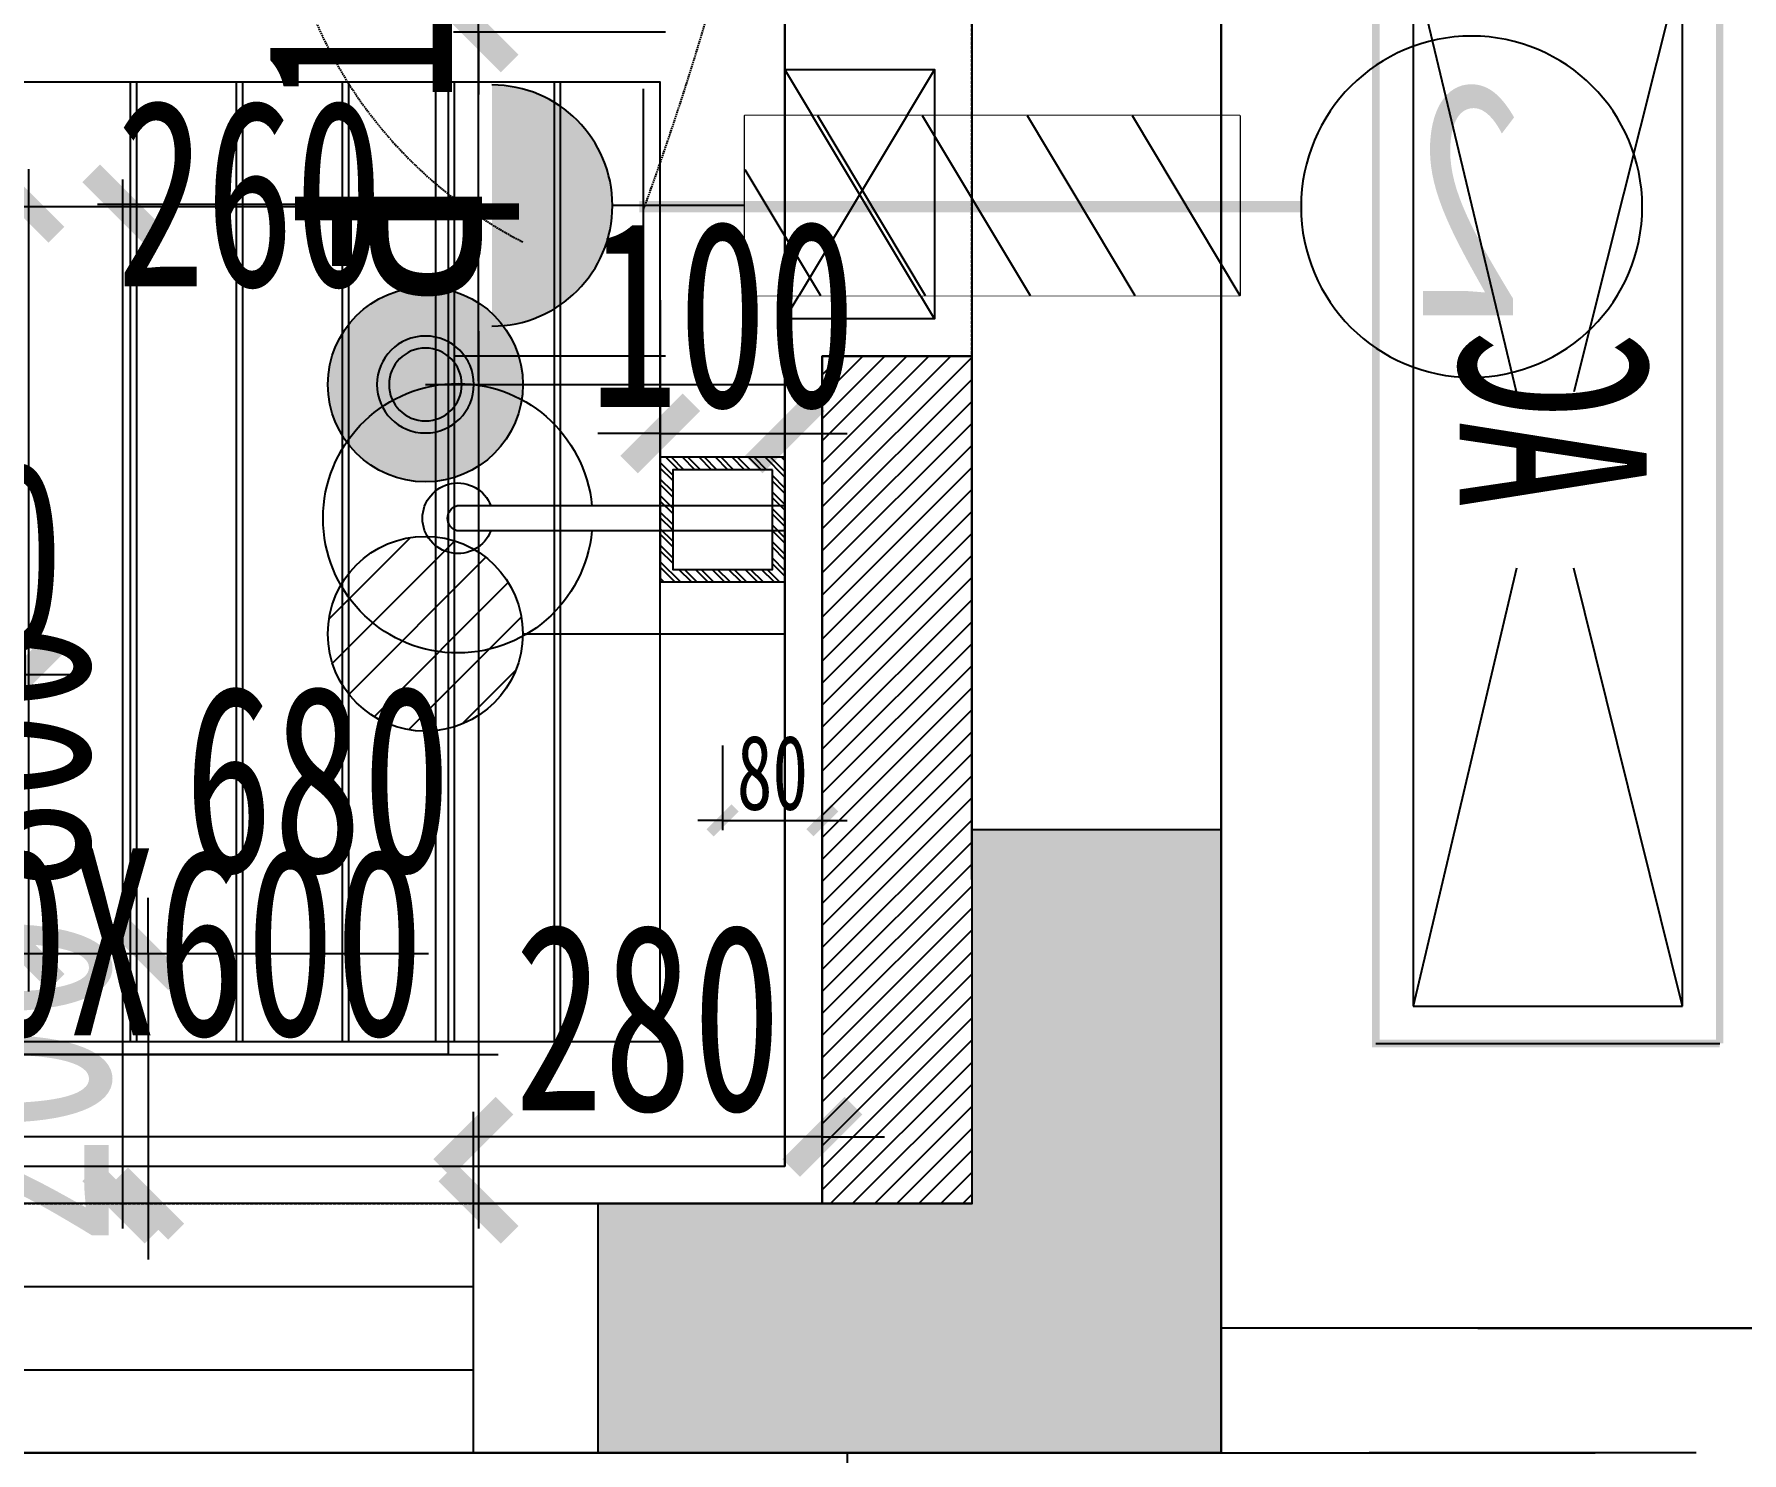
# Model space of a CAD drawing. Extents: x -255202 to 66368, y -6372500 to 603.
# Drawn here: x 63793 to 65163, y -3265287 to -3264149 of the extents above; entities that cross this region are included whole.
import ezdxf
from ezdxf.enums import TextEntityAlignment as Align

# ---------------------------------------------------------------- set-up
doc = ezdxf.new("R2010")
doc.units = 0
doc.header["$LTSCALE"] = 10
doc.header["$MEASUREMENT"] = 0
for name, pattern in [('__DASH', [0.35, 0.25, -0.1]), ('CONTINOUS', [0]), ('DASH', [0.35, 0.25, -0.1]), ('HIDDEN', [0.375, 0.25, -0.125])]:
    doc.linetypes.add(name, pattern=pattern)
for name, color, linetype in [('A-HACH（图案填充）', 8, 'Continuous'), ('A-WALL-stru（结构墙柱）', 10, 'Continuous'), ('A-WALL（砌体墙）', 7, 'Continuous'), ('A-WIND（门窗）', 8, 'Continuous'), ('A-墙体完成面', 15, 'Continuous'), ('D-地面材料', 250, 'Continuous'), ('DIM-地面材质放线', 149, 'Continuous'), ('DIM-排水定位', 149, 'Continuous'), ('DIM-插座定位', 146, 'Continuous'), ('DIM-灯具定位', 149, 'Continuous'), ('DIM【标注】', 149, 'Continuous'), ('E-开关示意', 34, 'Continuous'), ('E-插座示意', 34, 'Continuous'), ('E-给水', 144, 'Continuous'), ('G-BEAM', 4, 'DASH'), ('G-BEAM_CON', 4, 'Continuous'), ('G-WALL', 50, 'Continuous'), ('J-厨具洁具', 45, 'Continuous'), ('J-地漏', 67, 'Continuous'), ('J-空调外机', 48, 'HIDDEN'), ('J孔洞标注', 149, 'Continuous'), ('kt', 8, 'Continuous'), ('T-天花造型', 45, 'Continuous'), ('W-文字', 67, 'Continuous'), ('墙体定位图', 7, 'Continuous'), ('孔洞', 53, 'Continuous'), ('孔洞标注', 58, 'Continuous'), ('改BL1~1D$0$0-百叶', 2, 'Continuous')]:
    doc.layers.add(name, color=color, linetype=linetype)
doc.styles.add('arch', font='romans.shx', dxfattribs={"width": 0.75})
doc.styles.add('宋体', font='', dxfattribs={"width": 0.8})
doc.styles.add('文字标注', font='', dxfattribs={"width": 0.7})
doc.styles.add('样式222', font='', dxfattribs={"width": 0.7})
doc.styles.add('细黑体', font='', dxfattribs={"width": 0.7})
doc.styles.get('宋体').set_extended_font_data('STXihei')
doc.styles.get('文字标注').set_extended_font_data('STXihei')
doc.styles.get('样式222').set_extended_font_data('STXihei')
doc.styles.get('细黑体').set_extended_font_data('STXihei')
doc.dimstyles.new('DK-50', dxfattribs={"dimscale": 50, "dimtxt": 3, "dimasz": 1, "dimexe": 0.4, "dimexo": 0.4, "dimgap": 0.4, "dimtad": 1, "dimtoh": 1, "dimdec": 0, "dimrnd": 5, "dimdsep": 46, "dimtxsty": '样式222', "dimblk": 'ARCHTICK', "dimcen": 3, "dimdle": 0.4, "dimclrd": 149, "dimclre": 149, "dimclrt": 149, "dimadec": 0, "dimazin": 0, "dimtfac": 1, "dimtdec": 0, "dimtix": 1, "dimtmove": 2, "dimatfit": 3, "dimldrblk": 'ARCHTICK', "dimfxl": 3, "dimfxlon": 1, "dimtvp": 1, "dimtolj": 1, "dimtzin": 0, "dimarcsym": 0})
doc.dimstyles.new('TC-DIM', dxfattribs={"dimscale": 0, "dimtxt": 2.5, "dimasz": 1.2, "dimexe": 1.2, "dimexo": 0, "dimgap": 0.5, "dimtad": 1, "dimdec": 0, "dimlfac": -1, "dimzin": 9, "dimdsep": 46, "dimtxsty": 'arch', "dimblk1": 'ARCHTICK', "dimblk2": 'ARCHTICK', "dimsah": 1, "dimcen": 2, "dimdle": 1.2, "dimclrd": 67, "dimclre": 67, "dimclrt": 67, "dimadec": 0, "dimazin": 0, "dimtfac": 1, "dimtdec": 0, "dimtmove": 0, "dimatfit": 3, "dimldrblk": 'ARCHTICK', "dimfxl": 8, "dimtolj": 1, "dimtzin": 0, "dimarcsym": 0})
doc.dimstyles.new('副本 DK-20', dxfattribs={"dimscale": 20, "dimtxt": 3, "dimasz": 1, "dimexe": 0.4, "dimexo": 0.4, "dimgap": 0.4, "dimtad": 1, "dimtoh": 1, "dimdec": 0, "dimrnd": 5, "dimdsep": 46, "dimtxsty": '样式222', "dimblk": 'ARCHTICK', "dimcen": 3, "dimdle": 0.4, "dimclrd": 149, "dimclre": 149, "dimclrt": 149, "dimadec": 0, "dimazin": 0, "dimtfac": 1, "dimtdec": 0, "dimtix": 1, "dimtmove": 2, "dimatfit": 3, "dimldrblk": 'ARCHTICK', "dimfxl": 3, "dimfxlon": 1, "dimtvp": 1, "dimtolj": 1, "dimtzin": 0, "dimarcsym": 0})
doc.dimstyles.new('副本 DK-75', dxfattribs={"dimscale": 75, "dimtxt": 2.5, "dimasz": 0.6, "dimexe": 1, "dimexo": 1, "dimgap": 0.4, "dimtad": 1, "dimdec": 0, "dimrnd": 5, "dimdsep": 46, "dimtxsty": '样式222', "dimblk": 'ARCHTICK', "dimcen": 3, "dimdle": 0.4, "dimclrd": 149, "dimclre": 149, "dimclrt": 149, "dimadec": 0, "dimazin": 0, "dimtfac": 1, "dimtdec": 0, "dimtix": 1, "dimtmove": 2, "dimatfit": 3, "dimldrblk": 'ARCHTICK', "dimfxl": 3, "dimfxlon": 1, "dimtvp": 1, "dimtolj": 1, "dimtzin": 0, "dimarcsym": 0})

# ---------------------------------------------------------------- blocks, each defined once
blk = doc.blocks.new('_ArchTick')
at = {"color": 0, "linetype": 'ByBlock', "const_width": 0.4}
blk.add_lwpolyline([(-0.5, -0.5), (0.5, 0.5)], dxfattribs=at)
blk = doc.blocks.new('*D130')
at = {"layer": 'Defpoints', "color": 0, "transparency": 16777216}
for p in [(64145.1, -3265287), (64445.1, -3265593.3), (64145.1, -3266109.1)]:
    blk.add_point(p, dxfattribs=at)
at = {"layer": 'DIM-灯具定位', "color": 149, "lineweight": -2, "transparency": 16777216}
for p, q in [((64145.1, -3265959.1), (64145.1, -3266129.1)), ((64445.1, -3265959.1), (64445.1, -3266129.1)), ((64465.1, -3266109.1), (64125.1, -3266109.1))]:
    blk.add_line(p, q, dxfattribs=at)
at = {"layer": 'DIM-灯具定位', "color": 149, "lineweight": -2, "transparency": 16777216, "xscale": 50, "yscale": 50, "zscale": 50, "rotation": 180}
blk.add_blockref('_ArchTick', (64145.1, -3266109.1), dxfattribs=at)
at = {"layer": 'DIM-灯具定位', "color": 149, "lineweight": -2, "transparency": 16777216, "xscale": 50, "yscale": 50, "zscale": 50}
blk.add_blockref('_ArchTick', (64445.1, -3266109.1), dxfattribs=at)
at = {"layer": 'DIM-灯具定位', "color": 149, "transparency": 16777216, "insert": (64257.3, -3265978.3), "char_height": 150, "attachment_point": 5, "style": '样式222'}
blk.add_mtext('\\A1;300', dxfattribs=at)
blk = doc.blocks.new('A$C575336CE')
h = blk.add_hatch(color=0)
edge = h.paths.add_edge_path()
edge.add_line((1.41, 90.28), (87.41, 90.28))
edge.add_ellipse((44.41, 90.28), major_axis=(-30.41, 30.41), ratio=1, start_angle=45, end_angle=225, ccw=False)
at = {"color": 0}
for p, q in [((44.41, 0), (44.41, 47.28)), ((0, 36.19), (86, 36.19))]:
    blk.add_line(p, q, dxfattribs=at)
blk.add_arc((44.41, 90.28), 43, 180, 0, dxfattribs=at)
at = {"color": 0, "style": '宋体'}
blk.add_attdef('S', text='', height=84, dxfattribs=at).set_placement((102.58, 76.12), align=Align.BOTTOM_CENTER)
blk = doc.blocks.new('HDFGHDFGVSDFAS')
at = {"layer": 'E-给水'}
h = blk.add_hatch(color=15, dxfattribs=at)
edge = h.paths.add_edge_path()
edge.add_arc((62400, 55343.7), 78.2, 165.0005, 525.0005, ccw=False)
at = {"layer": 'E-给水', "color": 250}
for p, q in [((62253.5, 55332.7, 0), (62175.8, 55467.2, 0)), ((62272.7, 55353.4, 0), (62203.4, 55473.6, 0)), ((62284.5, 55387, 0), (62238.3, 55467, 0)), ((62229.3, 55320.6, 0), (62153.2, 55452.4, 0)), ((62199.9, 55317.6, 0), (62135.9, 55428.4, 0)), ((62159.8, 55333, 0), (62129.2, 55386, 0))]:
    blk.add_line(p, q, dxfattribs=at)
at = {"layer": 'E-给水', "color": 11}
for p, q in [((62400, 55343.7, 0), (62325.4, 55065.1, 0)), ((62228.8, 55091, 0), (62434, 55036, 0))]:
    blk.add_line(p, q, dxfattribs=at)
at = {"layer": 'E-给水', "color": 144}
for p, q in [((62186.6, 55319.9, 0), (62132.2, 55116.9, 0)), ((62023.6, 55146, 0), (62228.8, 55091, 0))]:
    blk.add_line(p, q, dxfattribs=at)
blk.add_circle((62206.8, 55395.5, 0), 78.2, dxfattribs=at)
at = {"layer": 'E-给水', "color": 11}
blk.add_circle((62400, 55343.7, 0), 78.2, dxfattribs=at)
for radius, start, end in [(38.9, 345.0005, 165.0005), (29.2, 345.0005, 165.0005), (38.9, 165.0005, 345.0005), (29.2, 165.0005, 345.0005)]:
    blk.add_arc((62400, 55343.7, 0), radius, start, end, dxfattribs=at)
at = {"layer": 'E-给水', "color": 67, "ltscale": 0.3, "style": '文字标注', "width": 0.7}
blk.add_text('L', height=150, rotation=165.0005, dxfattribs=at).set_placement((62519.7, 55311.6, 0), align=Align.MIDDLE)
blk = doc.blocks.new('A$C74114AF8')
at = {"layer": 'A-HACH（图案填充）'}
blk.add_hatch(color=256, dxfattribs=at).paths.add_polyline_path([(12200, 400), (12000, 400), (12000, 100), (11700, 100), (11700, -100), (12200, -100)])
at = {"layer": 'A-WALL-stru（结构墙柱）', "color": 0}
for p, q in [((12200, 400), (12000, 400)), ((12000, 400), (12000, 100)), ((12200, -100), (12200, 400)), ((12000, 100), (11700, 100)), ((11700, 100), (11700, -100)), ((11700, -100), (12200, -100))]:
    blk.add_line(p, q, dxfattribs=at)
blk = doc.blocks.new('65Y5TGFD')
at = {"layer": 'kt', "color": 48}
for p, q in [((49229.478, -8628.41), (49229.478, -8623.81)), ((49244.478, -8623.81), (49244.478, -8628.41)), ((49229.978, -8624.31), (49235.835, -8625.761)), ((49229.978, -8627.91), (49229.978, -8624.31)), ((49229.978, -8624.31), (49243.978, -8624.31)), ((49243.978, -8624.31), (49238.194, -8625.761)), ((49243.978, -8624.31), (49243.978, -8627.91)), ((49235.835, -8626.53), (49229.978, -8627.91)), ((49238.194, -8626.53), (49243.978, -8627.91)), ((49243.978, -8627.91), (49229.978, -8627.91))]:
    blk.add_line(p, q, dxfattribs=at)
at = {"layer": 'kt', "color": 48, "const_width": 0.1}
for points in [[(49244.478, -8623.81), (49229.478, -8623.81)], [(49229.478, -8623.81), (49229.478, -8628.41), (49244.478, -8628.41), (49244.478, -8623.81)]]:
    blk.add_lwpolyline(points, dxfattribs=at)
at = {"layer": 'kt', "color": 8, "linetype": 'DASH', "style": '样式222', "width": 0.7}
blk.add_text('AC', height=2.5, dxfattribs=at).set_placement((49239.009, -8627.287), align=Align.RIGHT)
blk = doc.blocks.new('$WINLIB2D$00000001')
at = {"color": 0}
for points in [[(-0.5, 0.5), (-0.5, -0.5)], [(-0.5, 0.5), (0.5, 0.5)], [(0.5, -0.5), (0.5, 0.5)], [(0.5, 0.1667), (-0.5, 0.1667)], [(0.5, -0.1667), (-0.5, -0.1667)], [(-0.5, -0.5), (0.5, -0.5)]]:
    blk.add_lwpolyline(points, dxfattribs=at)
blk = doc.blocks.new('*U92')
at = {"color": 48}
blk.add_lwpolyline([(22.33, -11.72), (22.33, 68.28), (242.33, 68.28), (242.33, -11.72)], close=True, dxfattribs=at)
blk.add_wipeout([(22.33, -11.72), (22.33, 68.28), (242.33, 68.28), (242.33, -11.72)])
at = {"color": 48, "const_width": 5}
blk.add_lwpolyline([(-4.87, 28.79), (289.22, 28.79)], dxfattribs=at)
blk = doc.blocks.new('主卧室孔洞')
at = {"color": 1, "xscale": -1, "rotation": 180}
blk.add_blockref('*U92', (270.76, -8599.91), dxfattribs=at)
at = {"color": 48, "linetype": 'ByBlock'}
for p, q in [((340.98, -8588.19), (293.08, -8668.19)), ((387.61, -8588.19), (339.7, -8668.19)), ((434.23, -8588.19), (386.33, -8668.19)), ((480.85, -8588.19), (432.95, -8668.19)), ((513.08, -8612.22), (479.57, -8668.19))]:
    blk.add_line(p, q, dxfattribs=at)
blk = doc.blocks.new('WDD')
at = {"layer": '孔洞', "color": 48, "linetype": 'ByBlock', "xscale": 1.80468753947396, "yscale": 1.80468753947396, "zscale": 1.80468753947396}
blk.add_blockref('主卧室孔洞', (-180206.8, -3307052.6, -6.9), dxfattribs=at)
at = {"layer": '孔洞', "color": 48, "linetype": 'ByBlock'}
blk.add_circle((-179863.9, -3322624.7, -6.9), 136.9, dxfattribs=at)
blk = doc.blocks.new('RWSDX')
at = {"layer": '孔洞', "color": 48, "style": '样式222', "width": 0.7}
blk.add_text('2', height=187.5, dxfattribs=at).set_placement((-185373.5, -3336332.9, -6.9), align=Align.RIGHT)
at = {"layer": '孔洞', "linetype": 'ByBlock'}
blk.add_blockref('WDD', (-5557.3, -13621), dxfattribs=at)
blk = doc.blocks.new('*D289')
at = {"layer": 'Defpoints', "color": 0, "transparency": 16777216}
for p in [(64476.8, -3264886.7), (63884.1, -3265087), (64476.8, -3265087)]:
    blk.add_point(p, dxfattribs=at)
at = {"layer": 'J孔洞标注', "color": 149, "lineweight": -2, "transparency": 16777216}
for p, q in [((63884.1, -3264886.7), (63884.1, -3264841.7)), ((64109.1, -3264886.7), (63809.1, -3264886.7)), ((63884.1, -3264886.7), (63884.1, -3265087)), ((64109.1, -3265087), (63809.1, -3265087)), ((63884.1, -3265087), (63884.1, -3265132))]:
    blk.add_line(p, q, dxfattribs=at)
at = {"layer": 'J孔洞标注', "color": 149, "lineweight": -2, "transparency": 16777216, "xscale": 45, "yscale": 45, "zscale": 45}
for p, rotation in [((63884.1, -3264886.7), 270), ((63884.1, -3265087), 90)]:
    blk.add_blockref('_ArchTick', p, dxfattribs=dict(at, rotation=rotation))
at = {"layer": 'J孔洞标注', "color": 149, "transparency": 16777216, "insert": (63760.3, -3264986.9), "char_height": 187.5, "attachment_point": 5, "rotation": 90, "style": '样式222'}
blk.add_mtext('\\A1;200', dxfattribs=at)
blk = doc.blocks.new('*D290')
at = {"layer": 'Defpoints', "color": 0, "transparency": 16777216}
for p in [(64278.4, -3264287.1), (63788.1, -3264886.7), (64374.4, -3264886.7)]:
    blk.add_point(p, dxfattribs=at)
at = {"layer": 'J孔洞标注', "color": 149, "lineweight": -2, "transparency": 16777216}
for p, q in [((63788.1, -3264257.1), (63788.1, -3264916.7)), ((64013.1, -3264287.1), (63713.1, -3264287.1)), ((64013.1, -3264886.7), (63713.1, -3264886.7))]:
    blk.add_line(p, q, dxfattribs=at)
at = {"layer": 'J孔洞标注', "color": 149, "lineweight": -2, "transparency": 16777216, "xscale": 45, "yscale": 45, "zscale": 45}
for p, rotation in [((63788.1, -3264287.1), 90), ((63788.1, -3264886.7), 270)]:
    blk.add_blockref('_ArchTick', p, dxfattribs=dict(at, rotation=rotation))
at = {"layer": 'J孔洞标注', "color": 149, "transparency": 16777216, "insert": (63446.2, -3264590), "char_height": 187.5, "attachment_point": 5, "rotation": 90, "style": '样式222'}
blk.add_mtext('\\A1;600', dxfattribs=at)
blk = doc.blocks.new('gdfgdr')
at = {"layer": 'J-厨具洁具', "linetype": 'ByBlock'}
for points in [[(58575, -3264621.5), (58838.3, -3264621.5)], [(58575, -3264641.5), (58838.3, -3264641.5)]]:
    blk.add_lwpolyline(points, dxfattribs=at)
for centre, radius, start, end in [((58837.5, -3264631.5), 108.1, 185.306, 174.694), ((58837.5, -3264631.5), 28.3, 200.6725, 159.3275), ((58835.2, -3264631.5), 10.5, 287.2381, 72.7619)]:
    blk.add_arc(centre, radius, start, end, dxfattribs=at)
blk = doc.blocks.new('*D314')
at = {"layer": 'Defpoints', "color": 0, "linetype": 'ByBlock', "transparency": 16777216}
for p in [(64325.1, -3264285.3), (63863.5, -3265087), (64325.1, -3265087)]:
    blk.add_point(p, dxfattribs=at)
at = {"layer": '孔洞标注', "color": 149, "linetype": 'ByBlock', "lineweight": -2, "transparency": 16777216}
for p, q in [((63863.5, -3264265.3), (63863.5, -3265107)), ((64013.5, -3264285.3), (63843.5, -3264285.3)), ((64013.5, -3265087), (63843.5, -3265087))]:
    blk.add_line(p, q, dxfattribs=at)
at = {"layer": '孔洞标注', "color": 149, "linetype": 'ByBlock', "lineweight": -2, "transparency": 16777216, "xscale": 50, "yscale": 50, "zscale": 50}
for p, rotation in [((63863.5, -3264285.3), 90), ((63863.5, -3265087), 270)]:
    blk.add_blockref('_ArchTick', p, dxfattribs=dict(at, rotation=rotation))
at = {"layer": '孔洞标注', "color": 149, "linetype": 'ByBlock', "transparency": 16777216, "insert": (63763, -3264727.5), "char_height": 150, "attachment_point": 5, "rotation": 90, "style": '样式222'}
blk.add_mtext('\\A1;800', dxfattribs=at)
blk = doc.blocks.new('*D338')
at = {"layer": 'Defpoints', "color": 0, "transparency": 16777216}
for p in [(63959.7, -3263637.1), (63696.7, -3265087), (64256.7, -3265087)]:
    blk.add_point(p, dxfattribs=at)
at = {"layer": 'DIM-插座定位', "color": 149, "lineweight": -2, "transparency": 16777216}
for p, q in [((63696.7, -3263617.1), (63696.7, -3265107)), ((63846.7, -3263637.1), (63676.7, -3263637.1)), ((63846.7, -3265087), (63676.7, -3265087))]:
    blk.add_line(p, q, dxfattribs=at)
at = {"layer": 'DIM-插座定位', "color": 149, "lineweight": -2, "transparency": 16777216, "xscale": 50, "yscale": 50, "zscale": 50}
for p, rotation in [((63696.7, -3263637.1), 90), ((63696.7, -3265087), 270)]:
    blk.add_blockref('_ArchTick', p, dxfattribs=dict(at, rotation=rotation))
at = {"layer": 'DIM-插座定位', "color": 149, "transparency": 16777216, "insert": (63601.7, -3264362), "char_height": 150, "attachment_point": 5, "rotation": 90, "style": '样式222'}
blk.add_mtext('\\A1;1450', dxfattribs=at)
blk = doc.blocks.new('*D349')
at = {"layer": 'Defpoints', "color": 0, "transparency": 16777216}
for p in [(64024.5, -3264536.6), (63587.3, -3265087), (63756.6, -3265087)]:
    blk.add_point(p, dxfattribs=at)
at = {"layer": 'DIM-排水定位', "color": 149, "lineweight": -2, "transparency": 16777216}
for p, q in [((63647.3, -3264536.6), (63579.3, -3264536.6)), ((63587.3, -3264528.6), (63587.3, -3265095)), ((63647.3, -3265087), (63579.3, -3265087))]:
    blk.add_line(p, q, dxfattribs=at)
at = {"layer": 'DIM-排水定位', "color": 149, "lineweight": -2, "transparency": 16777216, "xscale": 20, "yscale": 20, "zscale": 20}
for p, rotation in [((63587.3, -3264536.6), 90), ((63587.3, -3265087), 270)]:
    blk.add_blockref('_ArchTick', p, dxfattribs=dict(at, rotation=rotation))
at = {"layer": 'DIM-排水定位', "color": 149, "transparency": 16777216, "insert": (63549.3, -3264811.8), "char_height": 60, "attachment_point": 5, "rotation": 90, "style": '样式222'}
blk.add_mtext('\\A1;550', dxfattribs=at)
blk = doc.blocks.new('z')
at = {"color": 67}
blk.add_line((0, 0), (-1, 0), dxfattribs=at)
blk.add_lwpolyline([(-0.972, 0.974, 0.299, 0.174, 0), (0, 0, 0.174, 0.299, 0), (-0.972, -0.974, 0.299, 0.299, 0)], format="xyseb", dxfattribs=at)
blk = doc.blocks.new('WSJDIL')
h = blk.add_hatch()
h.set_pattern_fill('ANSI32,_O', color=8, scale=0.5)
h.set_pattern_definition([(45, (0, 0), (-0.132582521, 0.132582521), []), (45, (0.08839, 0), (-0.132582521, 0.132582521), [])])
h.paths.add_polyline_path([(-969.636, 1028.221), (-967.636, 1028.221), (-967.636, 1026.221), (-969.636, 1026.221)])
h.paths.add_polyline_path([(-969.436, 1028.021), (-967.836, 1028.021), (-967.836, 1026.421), (-969.436, 1026.421)], flags=16)
at = {"color": 67}
for points in [[(-969.636, 1028.221), (-967.636, 1028.221), (-967.636, 1026.221), (-969.636, 1026.221)], [(-969.436, 1028.021), (-967.836, 1028.021), (-967.836, 1026.421), (-969.436, 1026.421)]]:
    blk.add_lwpolyline(points, close=True, dxfattribs=at)
blk = doc.blocks.new('*D424')
at = {"layer": 'Defpoints', "color": 0, "transparency": 16777216}
for p in [(64345.1, -3264588.2), (64425.1, -3264588.2), (64425.1, -3264779.5)]:
    blk.add_point(p, dxfattribs=at)
at = {"layer": 'DIM-排水定位', "color": 149, "lineweight": -2, "transparency": 16777216}
for p, q in [((64345.1, -3264719.5), (64345.1, -3264787.5)), ((64425.1, -3264719.5), (64425.1, -3264787.5)), ((64345.1, -3264779.5), (64325.1, -3264779.5)), ((64345.1, -3264779.5), (64425.1, -3264779.5)), ((64425.1, -3264779.5), (64445.1, -3264779.5))]:
    blk.add_line(p, q, dxfattribs=at)
at = {"layer": 'DIM-排水定位', "color": 149, "lineweight": -2, "transparency": 16777216, "xscale": 20, "yscale": 20, "zscale": 20}
blk.add_blockref('_ArchTick', (64345.1, -3264779.5), dxfattribs=at)
at = {"layer": 'DIM-排水定位', "color": 149, "lineweight": -2, "transparency": 16777216, "xscale": 20, "yscale": 20, "zscale": 20, "rotation": 180}
blk.add_blockref('_ArchTick', (64425.1, -3264779.5), dxfattribs=at)
at = {"layer": 'DIM-排水定位', "color": 149, "transparency": 16777216, "insert": (64385.1, -3264741.5), "char_height": 60, "attachment_point": 5, "style": '样式222'}
blk.add_mtext('\\A1;80', dxfattribs=at)
blk = doc.blocks.new('*D662')
at = {"layer": 'Defpoints', "color": 0, "transparency": 16777216}
for p in [(64425.1, -3264407.1), (64149.2, -3265087), (64425.1, -3265087)]:
    blk.add_point(p, dxfattribs=at)
at = {"layer": '墙体定位图', "color": 149, "lineweight": -2, "transparency": 16777216}
for p, q in [((64149.2, -3264387.1), (64149.2, -3265107)), ((64299.2, -3264407.1), (64129.2, -3264407.1)), ((64299.2, -3265087), (64129.2, -3265087))]:
    blk.add_line(p, q, dxfattribs=at)
at = {"layer": '墙体定位图', "color": 149, "lineweight": -2, "transparency": 16777216, "xscale": 50, "yscale": 50, "zscale": 50}
for p, rotation in [((64149.2, -3264407.1), 90), ((64149.2, -3265087), 270)]:
    blk.add_blockref('_ArchTick', p, dxfattribs=dict(at, rotation=rotation))
at = {"layer": '墙体定位图', "color": 149, "transparency": 16777216, "insert": (64020.2, -3264747.1), "char_height": 150, "attachment_point": 5, "style": '样式222'}
blk.add_mtext('\\A1;680', dxfattribs=at)
blk = doc.blocks.new('*D663')
at = {"layer": 'Defpoints', "color": 0, "transparency": 16777216}
for p in [(64149.2, -3264147.1), (64425.1, -3264147.1), (64425.1, -3264407.1)]:
    blk.add_point(p, dxfattribs=at)
at = {"layer": '墙体定位图', "color": 149, "lineweight": -2, "transparency": 16777216}
for p, q in [((64149.2, -3264427.1), (64149.2, -3264127.1)), ((64299.2, -3264147.1), (64129.2, -3264147.1)), ((64299.2, -3264407.1), (64129.2, -3264407.1))]:
    blk.add_line(p, q, dxfattribs=at)
at = {"layer": '墙体定位图', "color": 149, "lineweight": -2, "transparency": 16777216, "xscale": 50, "yscale": 50, "zscale": 50}
for p, rotation in [((64149.2, -3264147.1), 90), ((64149.2, -3264407.1), 270)]:
    blk.add_blockref('_ArchTick', p, dxfattribs=dict(at, rotation=rotation))
at = {"layer": '墙体定位图', "color": 149, "transparency": 16777216, "insert": (63965.7, -3264277.1), "char_height": 150, "attachment_point": 5, "style": '样式222'}
blk.add_mtext('\\A1;260', dxfattribs=at)
blk = doc.blocks.new('*D664')
at = {"layer": 'Defpoints', "color": 0, "transparency": 16777216}
for p in [(64149.2, -3264047.1), (64425.1, -3264047.1), (64425.1, -3264147.1)]:
    blk.add_point(p, dxfattribs=at)
at = {"layer": '墙体定位图', "color": 149, "lineweight": -2, "transparency": 16777216}
for p, q in [((64149.2, -3264047.1), (64149.2, -3263997.1)), ((64299.2, -3264047.1), (64129.2, -3264047.1)), ((64149.2, -3264147.1), (64149.2, -3264047.1)), ((64299.2, -3264147.1), (64129.2, -3264147.1)), ((64149.2, -3264147.1), (64149.2, -3264197.1))]:
    blk.add_line(p, q, dxfattribs=at)
at = {"layer": '墙体定位图', "color": 149, "lineweight": -2, "transparency": 16777216, "xscale": 50, "yscale": 50, "zscale": 50}
for p, rotation in [((64149.2, -3264047.1), 270), ((64149.2, -3264147.1), 90)]:
    blk.add_blockref('_ArchTick', p, dxfattribs=dict(at, rotation=rotation))
at = {"layer": '墙体定位图', "color": 149, "transparency": 16777216, "insert": (64054.2, -3264097.1), "char_height": 150, "attachment_point": 5, "rotation": 90, "style": '样式222'}
blk.add_mtext('\\A1;100', dxfattribs=at)
blk = doc.blocks.new('*D672')
at = {"layer": 'Defpoints', "color": 0, "transparency": 16777216}
for p in [(64145.1, -3265033.5), (64425.1, -3265087), (64145.1, -3265107.5)]:
    blk.add_point(p, dxfattribs=at)
at = {"layer": '墙体定位图', "color": 149, "lineweight": -2, "transparency": 16777216}
for p, q in [((64145.1, -3265087.5), (64145.1, -3265013.5)), ((64425.1, -3265067), (64425.1, -3265013.5)), ((64145.1, -3265033.5), (64095.1, -3265033.5)), ((64425.1, -3265033.5), (64145.1, -3265033.5)), ((64425.1, -3265033.5), (64475.1, -3265033.5))]:
    blk.add_line(p, q, dxfattribs=at)
at = {"layer": '墙体定位图', "color": 149, "lineweight": -2, "transparency": 16777216, "xscale": 50, "yscale": 50, "zscale": 50}
blk.add_blockref('_ArchTick', (64145.1, -3265033.5), dxfattribs=at)
at = {"layer": '墙体定位图', "color": 149, "lineweight": -2, "transparency": 16777216, "xscale": 50, "yscale": 50, "zscale": 50, "rotation": 180}
blk.add_blockref('_ArchTick', (64425.1, -3265033.5), dxfattribs=at)
at = {"layer": '墙体定位图', "color": 149, "transparency": 16777216, "insert": (64285.1, -3264938.5), "char_height": 150, "attachment_point": 5, "style": '样式222'}
blk.add_mtext('\\A1;280', dxfattribs=at)
blk = doc.blocks.new('*D673')
at = {"layer": 'Defpoints', "color": 0, "transparency": 16777216}
for p in [(63045.1, -3265033.5), (63045.1, -3265087), (64145.1, -3265107.5)]:
    blk.add_point(p, dxfattribs=at)
at = {"layer": '墙体定位图', "color": 149, "lineweight": -2, "transparency": 16777216}
for p, q in [((63045.1, -3265067), (63045.1, -3265013.5)), ((64145.1, -3265087.5), (64145.1, -3265013.5)), ((64165.1, -3265033.5), (63025.1, -3265033.5))]:
    blk.add_line(p, q, dxfattribs=at)
at = {"layer": '墙体定位图', "color": 149, "lineweight": -2, "transparency": 16777216, "xscale": 50, "yscale": 50, "zscale": 50, "rotation": 180}
blk.add_blockref('_ArchTick', (63045.1, -3265033.5), dxfattribs=at)
at = {"layer": '墙体定位图', "color": 149, "lineweight": -2, "transparency": 16777216, "xscale": 50, "yscale": 50, "zscale": 50}
blk.add_blockref('_ArchTick', (64145.1, -3265033.5), dxfattribs=at)
at = {"layer": '墙体定位图', "color": 149, "transparency": 16777216, "insert": (63595.1, -3264938.5), "char_height": 150, "attachment_point": 5, "style": '样式222'}
blk.add_mtext('\\A1;1100', dxfattribs=at)
blk = doc.blocks.new('*D941')
at = {"layer": 'Defpoints', "color": 0, "transparency": 16777216}
for p in [(64745.1, -3265287), (64445.1, -3265593.3), (64745.1, -3266109.1)]:
    blk.add_point(p, dxfattribs=at)
at = {"layer": 'DIM-灯具定位', "color": 149, "lineweight": -2, "transparency": 16777216}
for p, q in [((64445.1, -3265959.1), (64445.1, -3266129.1)), ((64745.1, -3265959.1), (64745.1, -3266129.1)), ((64425.1, -3266109.1), (64765.1, -3266109.1))]:
    blk.add_line(p, q, dxfattribs=at)
at = {"layer": 'DIM-灯具定位', "color": 149, "lineweight": -2, "transparency": 16777216, "xscale": 50, "yscale": 50, "zscale": 50, "rotation": 180}
blk.add_blockref('_ArchTick', (64445.1, -3266109.1), dxfattribs=at)
at = {"layer": 'DIM-灯具定位', "color": 149, "lineweight": -2, "transparency": 16777216, "xscale": 50, "yscale": 50, "zscale": 50}
blk.add_blockref('_ArchTick', (64745.1, -3266109.1), dxfattribs=at)
at = {"layer": 'DIM-灯具定位', "color": 149, "transparency": 16777216, "insert": (64632.8, -3265978.3), "char_height": 150, "attachment_point": 5, "style": '样式222'}
blk.add_mtext('\\A1;300', dxfattribs=at)
blk = doc.blocks.new('*D1108')
at = {"layer": 'Defpoints', "color": 0, "transparency": 16777216}
for p in [(64145.1, -3265287), (64445.1, -3265287), (64145.1, -3265832)]:
    blk.add_point(p, dxfattribs=at)
at = {"layer": 'DIM-插座定位', "color": 149, "lineweight": -2, "transparency": 16777216}
for p, q in [((64145.1, -3265682), (64145.1, -3265852)), ((64445.1, -3265682), (64445.1, -3265852)), ((64145.1, -3265832), (64095.1, -3265832)), ((64445.1, -3265832), (64145.1, -3265832)), ((64445.1, -3265832), (64495.1, -3265832))]:
    blk.add_line(p, q, dxfattribs=at)
at = {"layer": 'DIM-插座定位', "color": 149, "lineweight": -2, "transparency": 16777216, "xscale": 50, "yscale": 50, "zscale": 50}
blk.add_blockref('_ArchTick', (64145.1, -3265832), dxfattribs=at)
at = {"layer": 'DIM-插座定位', "color": 149, "lineweight": -2, "transparency": 16777216, "xscale": 50, "yscale": 50, "zscale": 50, "rotation": 180}
blk.add_blockref('_ArchTick', (64445.1, -3265832), dxfattribs=at)
at = {"layer": 'DIM-插座定位', "color": 149, "transparency": 16777216, "insert": (64295.1, -3265737), "char_height": 150, "attachment_point": 5, "style": '样式222'}
blk.add_mtext('\\A1;300', dxfattribs=at)
blk = doc.blocks.new('*D1109')
at = {"layer": 'Defpoints', "color": 0, "transparency": 16777216}
for p in [(64445.1, -3265287), (64745.1, -3265287), (64745.1, -3265832)]:
    blk.add_point(p, dxfattribs=at)
at = {"layer": 'DIM-插座定位', "color": 149, "lineweight": -2, "transparency": 16777216}
for p, q in [((64445.1, -3265682), (64445.1, -3265852)), ((64745.1, -3265682), (64745.1, -3265852)), ((64445.1, -3265832), (64395.1, -3265832)), ((64445.1, -3265832), (64745.1, -3265832)), ((64745.1, -3265832), (64795.1, -3265832))]:
    blk.add_line(p, q, dxfattribs=at)
at = {"layer": 'DIM-插座定位', "color": 149, "lineweight": -2, "transparency": 16777216, "xscale": 50, "yscale": 50, "zscale": 50}
blk.add_blockref('_ArchTick', (64445.1, -3265832), dxfattribs=at)
at = {"layer": 'DIM-插座定位', "color": 149, "lineweight": -2, "transparency": 16777216, "xscale": 50, "yscale": 50, "zscale": 50, "rotation": 180}
blk.add_blockref('_ArchTick', (64745.1, -3265832), dxfattribs=at)
at = {"layer": 'DIM-插座定位', "color": 149, "transparency": 16777216, "insert": (64595.1, -3265737), "char_height": 150, "attachment_point": 5, "style": '样式222'}
blk.add_mtext('\\A1;300', dxfattribs=at)
blk = doc.blocks.new('*D1164')
at = {"layer": 'Defpoints', "color": 0, "transparency": 16777216}
for p in [(-100980.6, -3184984.5), (-100182.6, -3184984.5), (-100980.6, -3197184.5)]:
    blk.add_point(p, dxfattribs=at)
at = {"layer": 'DIM【标注】', "color": 149, "lineweight": -2, "transparency": 16777216}
for p, q in [((-100182.6, -3197204.5), (-100182.6, -3184964.5)), ((-100332.6, -3184984.5), (-100162.6, -3184984.5)), ((-100332.6, -3197184.5), (-100162.6, -3197184.5))]:
    blk.add_line(p, q, dxfattribs=at)
at = {"layer": 'DIM【标注】', "color": 149, "lineweight": -2, "transparency": 16777216, "xscale": 50, "yscale": 50, "zscale": 50}
for p, rotation in [((-100182.6, -3184984.5), 90), ((-100182.6, -3197184.5), 270)]:
    blk.add_blockref('_ArchTick', p, dxfattribs=dict(at, rotation=rotation))
at = {"layer": 'DIM【标注】', "color": 149, "transparency": 16777216, "insert": (-100279.4, -3191084.5), "char_height": 150, "attachment_point": 5, "rotation": 90, "style": '样式222'}
blk.add_mtext('\\A1;12200', dxfattribs=at)
blk = doc.blocks.new('*D1165')
at = {"layer": 'Defpoints', "color": 0, "transparency": 16777216}
for p in [(-100980.6, -3189184.5), (-100551.3, -3189184.5), (-100980.6, -3197184.5)]:
    blk.add_point(p, dxfattribs=at)
at = {"layer": 'DIM【标注】', "color": 149, "lineweight": -2, "transparency": 16777216}
for p, q in [((-100551.3, -3197204.5), (-100551.3, -3189164.5)), ((-100701.3, -3189184.5), (-100531.3, -3189184.5)), ((-100701.3, -3197184.5), (-100531.3, -3197184.5))]:
    blk.add_line(p, q, dxfattribs=at)
at = {"layer": 'DIM【标注】', "color": 149, "lineweight": -2, "transparency": 16777216, "xscale": 50, "yscale": 50, "zscale": 50}
for p, rotation in [((-100551.3, -3189184.5), 90), ((-100551.3, -3197184.5), 270)]:
    blk.add_blockref('_ArchTick', p, dxfattribs=dict(at, rotation=rotation))
at = {"layer": 'DIM【标注】', "color": 149, "transparency": 16777216, "insert": (-100648.1, -3193184.5), "char_height": 150, "attachment_point": 5, "rotation": 90, "style": '样式222'}
blk.add_mtext('\\A1;8000', dxfattribs=at)
blk = doc.blocks.new('*D1184')
at = {"layer": 'Defpoints', "color": 0, "transparency": 16777216}
for p in [(63705.1, -3264622), (63785.1, -3264622), (63705.1, -3264662.5)]:
    blk.add_point(p, dxfattribs=at)
at = {"layer": 'DIM-地面材质放线', "color": 149, "lineweight": -2, "transparency": 16777216}
for p, q in [((63705.1, -3264642), (63705.1, -3264682.5)), ((63785.1, -3264642), (63785.1, -3264682.5)), ((63705.1, -3264662.5), (63655.1, -3264662.5)), ((63785.1, -3264662.5), (63705.1, -3264662.5)), ((63785.1, -3264662.5), (63835.1, -3264662.5))]:
    blk.add_line(p, q, dxfattribs=at)
at = {"layer": 'DIM-地面材质放线', "color": 149, "lineweight": -2, "transparency": 16777216, "xscale": 50, "yscale": 50, "zscale": 50}
for p, rotation in [((63705.1, -3264662.5), 6.323561220312823e-05), ((63785.1, -3264662.5), 180.0000632356122)]:
    blk.add_blockref('_ArchTick', p, dxfattribs=dict(at, rotation=rotation))
at = {"layer": 'DIM-地面材质放线', "color": 149, "transparency": 16777216, "insert": (63745.1, -3264567.5), "char_height": 150, "attachment_point": 5, "rotation": 0.0001, "style": '样式222'}
blk.add_mtext('\\A1;80', dxfattribs=at)
blk = doc.blocks.new('*D1185')
at = {"layer": 'Defpoints', "color": 0, "transparency": 16777216}
for p in [(64295.1, -3264342), (64395.1, -3264342), (64395.1, -3264469)]:
    blk.add_point(p, dxfattribs=at)
at = {"layer": 'DIM-地面材质放线', "color": 149, "lineweight": -2, "transparency": 16777216}
for p, q in [((64295.1, -3264362), (64295.1, -3264489)), ((64395.1, -3264362), (64395.1, -3264489)), ((64295.1, -3264469), (64245.1, -3264469)), ((64295.1, -3264469), (64395.1, -3264469)), ((64395.1, -3264469), (64445.1, -3264469))]:
    blk.add_line(p, q, dxfattribs=at)
at = {"layer": 'DIM-地面材质放线', "color": 149, "lineweight": -2, "transparency": 16777216, "xscale": 50, "yscale": 50, "zscale": 50}
blk.add_blockref('_ArchTick', (64295.1, -3264469), dxfattribs=at)
at = {"layer": 'DIM-地面材质放线', "color": 149, "lineweight": -2, "transparency": 16777216, "xscale": 50, "yscale": 50, "zscale": 50, "rotation": 180}
blk.add_blockref('_ArchTick', (64395.1, -3264469), dxfattribs=at)
at = {"layer": 'DIM-地面材质放线', "color": 149, "transparency": 16777216, "insert": (64345.1, -3264374), "char_height": 150, "attachment_point": 5, "style": '样式222'}
blk.add_mtext('\\A1;100', dxfattribs=at)
blk = doc.blocks.new('fgdgdgd')
at = {"layer": 'G-BEAM'}
for p, q in [((167852.6, 59524.8), (167852.6, 67024.8)), ((167552.6, 59224.8), (164952.6, 59224.8))]:
    blk.add_line(p, q, dxfattribs=at)
at = {"layer": 'G-BEAM_CON', "linetype": 'Continuous'}
for p, q in [((168052.6, 59524.8), (168052.6, 67024.8)), ((167552.6, 59024.8), (162052.6, 59024.8))]:
    blk.add_line(p, q, dxfattribs=at)
at = {"layer": 'G-WALL'}
blk.add_lwpolyline([(167552.6, 59024.8), (168052.6, 59024.8), (168052.6, 59524.8), (167852.6, 59524.8), (167852.6, 59224.8), (167552.6, 59224.8)], close=True, dxfattribs=at)
at = {"layer": 'W-文字', "style": '细黑体', "width": 0.7}
blk.add_text('200X600', height=150, dxfattribs=at).set_placement((166912.9, 59359.9))
at = {"layer": 'W-文字'}
blk.add_leader([(166275.6, 59088.7), (166556.7, 59344.4), (167472.6, 59344.4)], dimstyle='TC-DIM', override={"dimscale": 50, "dimtad": 0, "dimldrblk": 'z'}, dxfattribs=at)
blk = doc.blocks.new('bz2')
at = {"layer": 'DIM【标注】'}
blk.add_line((-100980.6, -3197184.5), (-99894.7, -3197184.5), dxfattribs=at)
for p2, distance, picture, middle in [((-100980.6, -3184984.5), -798.1, '*D1164', (-100279.4, -3191084.5)), ((-100980.6, -3189184.5), -429.4, '*D1165', (-100648.1, -3193184.5))]:
    dim = blk.add_aligned_dim(p1=(-100980.6, -3197184.5), p2=p2, distance=distance, dimstyle='DK-50', dxfattribs=at)
    dim.commit()
    dim.dimension.update_dxf_attribs({"geometry": picture, "text_midpoint": middle})

msp = doc.modelspace()

# ---------------------------------------------------------------- linework, layer by layer
at = {"layer": 'A-WALL（砌体墙）'}
for p, q in [((64145.1, -3265287), (64145.1, -3265087)), ((64145.1, -3265087), (64545.1, -3265087)), ((64145.1, -3265287), (64145.1, -3265087)), ((64145.1, -3265087), (64545.1, -3265087)), ((64745.1, -3265287), (64145.1, -3265287))]:
    msp.add_line(p, q, dxfattribs=at)
at = {"layer": 'A-墙体完成面'}
msp.add_lwpolyline([(62145.1, -3265067), (62145.1, -3265287), (65045.1, -3265287)], dxfattribs=at)
at = {"layer": 'D-地面材料'}
for p, q in [((63870.1, -3264957), (63870.1, -3264187.1)), ((63875.1, -3264957), (63875.1, -3264187.1)), ((63955.1, -3264957), (63955.1, -3264187.1)), ((63960.1, -3264957), (63960.1, -3264187.1)), ((64040.1, -3264957), (64040.1, -3264187.1)), ((64045.1, -3264957), (64045.1, -3264187.1)), ((64125.1, -3264957), (64125.1, -3264187.1)), ((64130.1, -3264957), (64130.1, -3264187.1)), ((64210.1, -3264957), (64210.1, -3264187.1)), ((64215.1, -3264957), (64215.1, -3264187.1))]:
    msp.add_line(p, q, dxfattribs=at)
at = {"layer": 'E-开关示意', "linetype": '__DASH', "ltscale": 0.5}
for centre, radius, start, end in [((49859.9, -3260249.1), 14352, 342.46594, 351.12696), ((63684.3, -3263714.9), 1896.4, 219.1844, 293.6517)]:
    msp.add_arc(centre, radius, start, end, dxfattribs=at)
at = {"layer": 'E-给水', "color": 144}
msp.add_line((65126.3, -3265287), (64863.9, -3265287), dxfattribs=at)
at = {"layer": 'T-天花造型'}
for points in [[(64125.1, -3262107), (62965.1, -3262107), (62965.1, -3264967), (64125.1, -3264967)], [(64115.1, -3262117), (62975.1, -3262117), (62975.1, -3264957), (64115.1, -3264957)]]:
    msp.add_lwpolyline(points, close=True, dxfattribs=at)

# ---------------------------------------------------------------- block references
at = {"layer": 'A-WIND（门窗）', "xscale": 1100.000000000146, "yscale": 200, "zscale": 1100.000000000146, "rotation": 180}
msp.add_blockref('$WINLIB2D$00000001', (63595.1, -3265187), dxfattribs=at)
msp.add_blockref('$WINLIB2D$00000001', (63595.1, -3265187), dxfattribs=at)
at = {"layer": 'E-开关示意', "linetype": 'ByBlock', "lineweight": -2, "extrusion": (0, 0, -1)}
ref = msp.add_blockref('A$C575336CE', (-64363.1, -3264386.1), dxfattribs=dict(at, xscale=-2.25, yscale=2.25, zscale=-2.25, rotation=270))
ref.add_attrib('S', 'P', dxfattribs={"layer": '0', "color": 0, "height": 150, "rotation": 270, "style": '宋体'}).set_placement((63957.1, -3264315.4), align=Align.BOTTOM_CENTER)
at = {"layer": 'E-插座示意', "linetype": 'ByBlock', "lineweight": -2}
ref = msp.add_blockref('A$C575336CE', (64545, -3265287), dxfattribs=dict(at, xscale=2.25, yscale=2.25, zscale=2.25, rotation=180))
ref.add_attrib('S', 'YT', dxfattribs={"layer": '0', "color": 0, "height": 150, "rotation": 180, "style": '宋体'}).set_placement((64441.8, -3265462.9), align=Align.BOTTOM_CENTER)
at = {"layer": 'E-给水', "extrusion": (0, 0, -1), "xscale": -1, "zscale": -1, "rotation": 254.9997993052683}
msp.add_blockref('HDFGHDFGVSDFAS', (-133715, -3310379.3, 0), dxfattribs=at)
at = {"layer": 'J-地漏', "xscale": -50.00000000000006, "yscale": 50.00000000000006, "zscale": 50.00000000000006}
msp.add_blockref('WSJDIL', (15913.3, -3315899.2), dxfattribs=at)

# ---------------------------------------------------------------- dimensions: what is measured, and where the dimension line sits
at = {"layer": 'DIM-地面材质放线'}
dim = msp.add_aligned_dim(p1=(63785.1, -3264622), p2=(63705.1, -3264622), distance=40.5, dimstyle='DK-50', dxfattribs=at)
dim.commit()
dim.dimension.update_dxf_attribs({"geometry": '*D1184', "text_midpoint": (63745.1, -3264567.5)})
at = {"layer": 'DIM-排水定位'}
dim = msp.add_linear_dim(base=(63587.3, -3265087), p1=(64024.5, -3264536.6), p2=(63756.6, -3265087), angle=90, dimstyle='副本 DK-20', dxfattribs=at)
dim.commit()
dim.dimension.update_dxf_attribs({"geometry": '*D349', "text_midpoint": (63549.3, -3264811.8)})
dim = msp.add_aligned_dim(p1=(64345.1, -3264588.2), p2=(64425.1, -3264588.2), distance=-191.3, dimstyle='副本 DK-20', dxfattribs=at)
dim.commit()
dim.dimension.update_dxf_attribs({"geometry": '*D424', "text_midpoint": (64385.1, -3264741.5)})
at = {"layer": 'DIM-插座定位'}
dim = msp.add_linear_dim(base=(63696.7, -3265087), p1=(63959.7, -3263637.1), p2=(64256.7, -3265087), angle=90, dimstyle='DK-50', dxfattribs=at)
dim.commit()
dim.dimension.update_dxf_attribs({"geometry": '*D338', "text_midpoint": (63601.7, -3264362)})
at = {"layer": 'DIM-插座定位', "color": 2}
for base, p2, picture, middle in [((64145.1, -3265832), (64145.1, -3265287), '*D1108', (64295.1, -3265737)), ((64745.1, -3265832), (64745.1, -3265287), '*D1109', (64595.1, -3265737))]:
    dim = msp.add_linear_dim(base=base, p1=(64445.1, -3265287), p2=p2, angle=180, dimstyle='DK-50', dxfattribs=at)
    dim.commit()
    dim.dimension.update_dxf_attribs({"geometry": picture, "text_midpoint": middle})
at = {"layer": 'DIM-灯具定位'}
for base, p2, angle, picture, middle in [((64145.1, -3266109.1), (64145.1, -3265287), 180, '*D130', (64257.3, -3265978.3)), ((64745.1, -3266109.1), (64745.1, -3265287), 0, '*D941', (64632.8, -3265978.3))]:
    dim = msp.add_linear_dim(base=base, p1=(64445.1, -3265593.3), p2=p2, angle=angle, dimstyle='DK-50', dxfattribs=at)
    dim.commit()
    dim.dimension.update_dxf_attribs({"geometry": picture, "text_midpoint": middle, "dimtype": 160})
at = {"layer": 'J孔洞标注'}
dim = msp.add_linear_dim(base=(63884.1, -3265087), p1=(64476.8, -3264886.7), p2=(64476.8, -3265087), angle=90, dimstyle='副本 DK-75', dxfattribs=at)
dim.commit()
dim.dimension.update_dxf_attribs({"geometry": '*D289', "text_midpoint": (63760.3, -3264986.9)})
at = {"layer": '墙体定位图', "color": 1}
for base, p1, p2, picture, middle in [((63045.1, -3265033.5), (64145.1, -3265107.5), (63045.1, -3265087), '*D673', (63595.1, -3264938.5)), ((64145.1, -3265033.5), (64425.1, -3265087), (64145.1, -3265107.5), '*D672', (64285.1, -3264938.5))]:
    dim = msp.add_linear_dim(base=base, p1=p1, p2=p2, angle=180, dimstyle='DK-50', dxfattribs=at)
    dim.commit()
    dim.dimension.update_dxf_attribs({"geometry": picture, "text_midpoint": middle})

# ---------------------------------------------------------------- next in the draw order: block references
at = {"layer": 'J-空调外机', "linetype": 'ByBlock', "xscale": -1}
msp.add_blockref('RWSDX', (-120475.1, 71958.6, 6.9), dxfattribs=at)

# ---------------------------------------------------------------- next in the draw order: hatches: boundary and pattern name
h = msp.add_hatch()
h.set_pattern_fill('ANSI31', color=8, scale=100, style=0)
h.set_pattern_definition([(45, (58545.084, -3265087.022), (-8.838835, 8.838835), [])])
h.paths.add_polyline_path([(64545.1, -3265087), (64425.1, -3265087), (64425.1, -3264407.1), (64545.1, -3264407.1)])

# ---------------------------------------------------------------- next in the draw order: linework, layer by layer
at = {"color": 7}
msp.add_lwpolyline([(64545.1, -3265087), (64425.1, -3265087), (64425.1, -3264407.1), (64545.1, -3264407.1)], close=True, dxfattribs=at)
at = {"layer": 'A-WALL（砌体墙）'}
for p, q in [((64545.1, -3260187), (64545.1, -3265087)), ((64545.1, -3260786.9), (64545.1, -3265087)), ((64745.1, -3260887), (64745.1, -3265287)), ((64545.1, -3264407.1), (64425.1, -3264407.1)), ((64425.1, -3264407.1), (64425.1, -3265087)), ((64545.1, -3264827), (64545.1, -3264407.1))]:
    msp.add_line(p, q, dxfattribs=at)
at = {"layer": 'A-墙体完成面'}
for p, q in [((64395.1, -3264177.1), (64395.1, -3264377.1)), ((64515.1, -3264377.1), (64395.1, -3264177.1)), ((64515.1, -3264177.1), (64395.1, -3264377.1))]:
    msp.add_line(p, q, dxfattribs=at)
for points in [[(62865.1, -3261787), (62865.1, -3261867), (62944.8, -3261867), (62944.8, -3262017), (62875.1, -3262017), (62875.1, -3265057), (64395.1, -3265057), (64395.1, -3265057)], [(64515.1, -3264017.1), (64395.1, -3264017.1), (64395.1, -3264177.1), (64515.1, -3264177.1), (64515.1, -3264377.1), (64395.1, -3264377.1), (64395.1, -3264857), (64395.1, -3264857), (64395.1, -3265057), (64395.1, -3265057)]]:
    msp.add_lwpolyline(points, dxfattribs=at)
at = {"layer": 'D-地面材料'}
for points in [[(62875.1, -3265057), (64395.1, -3265057), (64395.1, -3264087.1), (62875.1, -3264087.1)], [(62975.1, -3264957), (64295.1, -3264957), (64295.1, -3264187.1), (62975.1, -3264187.1)]]:
    msp.add_lwpolyline(points, close=True, dxfattribs=at)
at = {"layer": 'E-开关示意', "linetype": '__DASH', "ltscale": 0.5}
for centre, radius, start, end in [((61937.1, -3263432.7), 2496.2, 339.9276, 40.5084), ((64347.8, -3263995.6), 358.9, 88.839, 242.9861)]:
    msp.add_arc(centre, radius, start, end, dxfattribs=at)
at = {"layer": '改BL1~1D$0$0-百叶'}
msp.add_lwpolyline([(64745.1, -3263787), (65245.1, -3263787), (65245.1, -3265187), (64745.1, -3265187)], dxfattribs=at)

# ---------------------------------------------------------------- next in the draw order: block references
msp.add_blockref('A$C74114AF8', (52545.1, -3265187))
at = {"linetype": 'ByBlock', "xscale": -1}
msp.add_blockref('gdfgdr', (122970.1, 94.4), dxfattribs=at)
at = {"layer": 'DIM【标注】'}
msp.add_blockref('bz2', (165931.7, -68002.5), dxfattribs=at)
at = {"layer": 'G-BEAM_CON', "linetype": 'CONTINOUS'}
msp.add_blockref('fgdgdgd', (-103307.5, -3324311.9), dxfattribs=at)
at = {"layer": 'J-空调外机', "xscale": -60.00000000000009, "yscale": 60.00000000000009, "zscale": 60.00000000000009, "rotation": 270}
msp.add_blockref('65Y5TGFD', (582573.8, -6218727.2), dxfattribs=at)

# ---------------------------------------------------------------- next in the draw order: dimensions: what is measured, and where the dimension line sits
at = {"layer": 'DIM-地面材质放线'}
dim = msp.add_aligned_dim(p1=(64295.1, -3264342), p2=(64395.1, -3264342), distance=-127, dimstyle='DK-50', dxfattribs=at)
dim.commit()
dim.dimension.update_dxf_attribs({"geometry": '*D1185', "text_midpoint": (64345.1, -3264374)})
at = {"layer": 'J孔洞标注'}
dim = msp.add_linear_dim(base=(63788.1, -3264886.7), p1=(64278.4, -3264287.1), p2=(64374.4, -3264886.7), angle=90, dimstyle='副本 DK-75', dxfattribs=at)
dim.commit()
dim.dimension.update_dxf_attribs({"geometry": '*D290', "text_midpoint": (63446.2, -3264590), "dimtype": 160})
at = {"layer": '墙体定位图', "color": 1}
dim = msp.add_linear_dim(base=(64149.2, -3264047.1), p1=(64425.1, -3264147.1), p2=(64425.1, -3264047.1), angle=90, dimstyle='DK-50', dxfattribs=at)
dim.commit()
dim.dimension.update_dxf_attribs({"geometry": '*D664', "text_midpoint": (64054.2, -3264097.1)})
for base, p2, picture, middle in [((64149.2, -3264147.1), (64425.1, -3264147.1), '*D663', (63965.7, -3264277.1)), ((64149.2, -3265087), (64425.1, -3265087), '*D662', (64020.2, -3264747.1))]:
    dim = msp.add_linear_dim(base=base, p1=(64425.1, -3264407.1), p2=p2, angle=90, dimstyle='DK-50', dxfattribs=at)
    dim.commit()
    dim.dimension.update_dxf_attribs({"geometry": picture, "text_midpoint": middle, "dimtype": 160})
at = {"layer": '孔洞标注', "linetype": 'ByBlock'}
dim = msp.add_linear_dim(base=(63863.5, -3265087), p1=(64325.1, -3264285.3), p2=(64325.1, -3265087), angle=90, dimstyle='DK-50', dxfattribs=at)
dim.commit()
dim.dimension.update_dxf_attribs({"geometry": '*D314', "text_midpoint": (63763, -3264727.5), "dimtype": 160})

doc.saveas('drawing.dxf')
